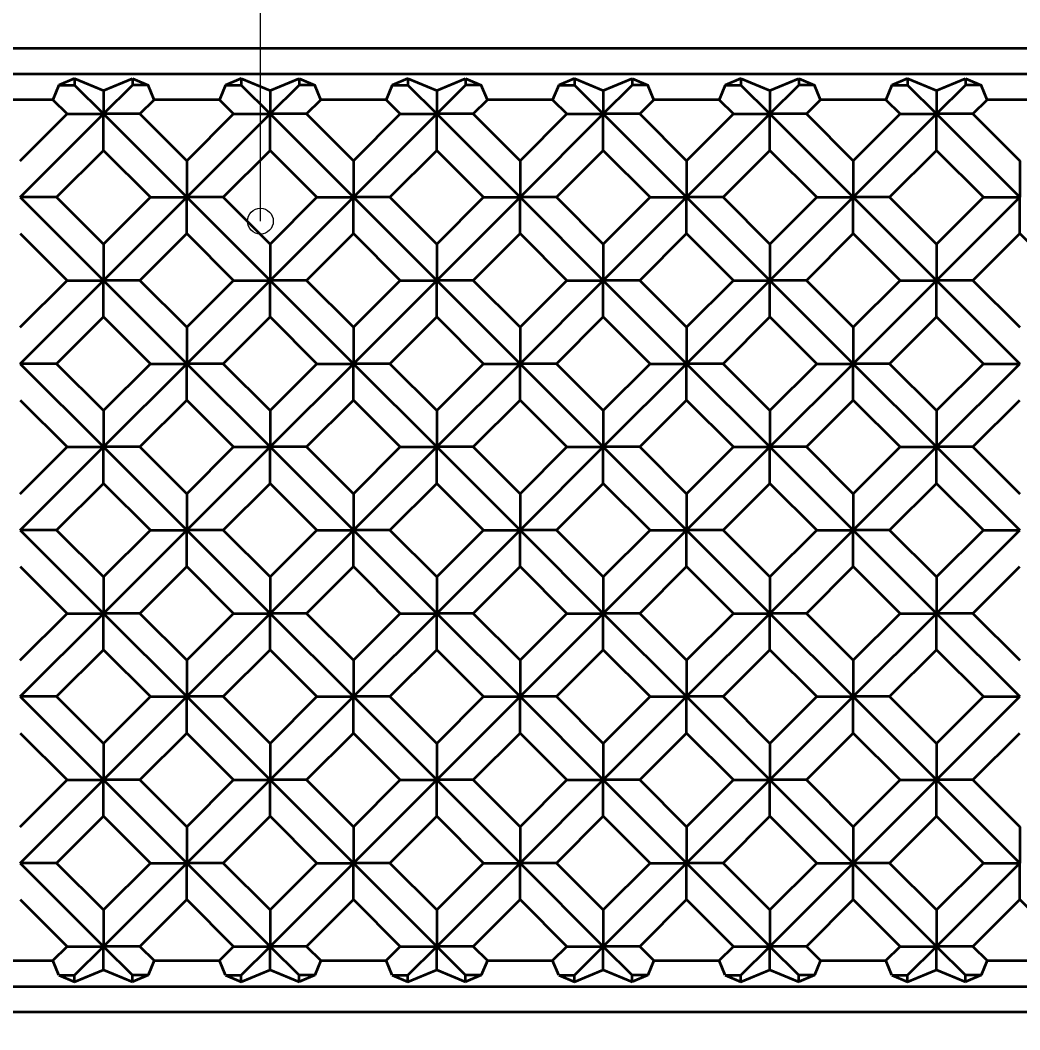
# Model space of a CAD drawing. Header units: millimetres. Extents: x 0 to 420, y 0 to 297.
# Drawn here: x 139.07 to 166.23, y 231.42 to 258.86 of the extents above; entities that cross this region are included whole.
import ezdxf

# ---------------------------------------------------------------- set-up
doc = ezdxf.new("R2010")
doc.units = ezdxf.units.MM
doc.layers.add('DIM', color=5, linetype='Continuous', lineweight=13)
doc.layers.add('VISIBLE', color=7, linetype='Continuous', lineweight=35)
doc.dimstyles.new('AUR', dxfattribs={"dimtxt": 2.5, "dimasz": 2, "dimexe": 1, "dimexo": 0.8, "dimgap": 0.6, "dimtad": 1, "dimdec": 3, "dimlfac": 0.5, "dimdsep": 46, "dimcen": 2.5, "dimclrd": 5, "dimclre": 5, "dimclrt": 7, "dimazin": 3, "dimtfac": 1, "dimtmove": 0, "dimatfit": 3})

msp = doc.modelspace()

# ---------------------------------------------------------------- linework, layer by layer
at = {"layer": 'DIM'}
msp.add_line((145.6, 253.4), (145.6, 264.8), dxfattribs=at)
msp.add_circle((145.6, 253.4), 0.35, dxfattribs=at)
at = {"layer": 'VISIBLE'}
for points in [[(106.6, 258.1), (180.6, 258.1)], [(180.6, 257.4), (106.6, 257.4)], [(140.551, 257.2757), (140.1267, 257.1)], [(140.551, 257.2757), (141.3373, 256.95)], [(140.551, 257.2757), (140.551, 257.1)], [(141.3373, 256.95), (142.1235, 257.2757)], [(142.1235, 257.2757), (142.5478, 257.1)], [(142.1235, 257.2757), (142.1235, 257.1)], [(145.0765, 257.2757), (144.6522, 257.1)], [(145.0765, 257.2757), (145.8627, 256.95)], [(145.0765, 257.2757), (145.0765, 257.1)], [(145.8627, 256.95), (146.649, 257.2757)], [(146.649, 257.2757), (147.0733, 257.1)], [(146.649, 257.2757), (146.649, 257.1)], [(149.6019, 257.2757), (149.1777, 257.1)], [(149.6019, 257.2757), (150.3882, 256.95)], [(149.6019, 257.2757), (149.6019, 257.1)], [(150.3882, 256.95), (151.1745, 257.2757)], [(151.1745, 257.2757), (151.5988, 257.1)], [(151.1745, 257.2757), (151.1745, 257.1)], [(154.1274, 257.2757), (153.7032, 257.1)], [(154.1274, 257.2757), (154.9137, 256.95)], [(154.1274, 257.2757), (154.1274, 257.1)], [(154.9137, 256.95), (155.7, 257.2757)], [(155.7, 257.2757), (156.1243, 257.1)], [(155.7, 257.2757), (155.7, 257.1)], [(158.6529, 257.2757), (158.2286, 257.1)], [(158.6529, 257.2757), (159.4392, 256.95)], [(158.6529, 257.2757), (158.6529, 257.1)], [(159.4392, 256.95), (160.2255, 257.2757)], [(160.2255, 257.2757), (160.6497, 257.1)], [(160.2255, 257.2757), (160.2255, 257.1)], [(163.1784, 257.2757), (162.7541, 257.1)], [(163.1784, 257.2757), (163.9647, 256.95)], [(163.1784, 257.2757), (163.1784, 257.1)], [(163.9647, 256.95), (164.751, 257.2757)], [(164.751, 257.2757), (165.1752, 257.1)], [(164.751, 257.2757), (164.751, 257.1)], [(140.1267, 257.1), (139.961, 256.7)], [(140.1267, 257.1), (140.551, 257.1)], [(140.551, 257.1), (141.3373, 256.3137)], [(141.3373, 256.3137), (142.1235, 257.1)], [(141.3373, 256.95), (141.3373, 256.3137)], [(142.5478, 257.1), (142.1235, 257.1)], [(142.7135, 256.7), (142.5478, 257.1)], [(144.6522, 257.1), (144.4865, 256.7)], [(144.6522, 257.1), (145.0765, 257.1)], [(145.0765, 257.1), (145.8627, 256.3137)], [(145.8627, 256.3137), (146.649, 257.1)], [(145.8627, 256.95), (145.8627, 256.3137)], [(147.0733, 257.1), (146.649, 257.1)], [(147.239, 256.7), (147.0733, 257.1)], [(149.1777, 257.1), (149.012, 256.7)], [(149.1777, 257.1), (149.6019, 257.1)], [(149.6019, 257.1), (150.3882, 256.3137)], [(150.3882, 256.3137), (151.1745, 257.1)], [(150.3882, 256.95), (150.3882, 256.3137)], [(151.5988, 257.1), (151.1745, 257.1)], [(151.7645, 256.7), (151.5988, 257.1)], [(153.7032, 257.1), (153.5375, 256.7)], [(153.7032, 257.1), (154.1274, 257.1)], [(154.1274, 257.1), (154.9137, 256.3137)], [(154.9137, 256.3137), (155.7, 257.1)], [(154.9137, 256.95), (154.9137, 256.3137)], [(156.1243, 257.1), (155.7, 257.1)], [(156.2899, 256.7), (156.1243, 257.1)], [(158.2286, 257.1), (158.063, 256.7)], [(158.2286, 257.1), (158.6529, 257.1)], [(158.6529, 257.1), (159.4392, 256.3137)], [(159.4392, 256.3137), (160.2255, 257.1)], [(159.4392, 256.95), (159.4392, 256.3137)], [(160.6497, 257.1), (160.2255, 257.1)], [(160.8154, 256.7), (160.6497, 257.1)], [(162.7541, 257.1), (162.5884, 256.7)], [(162.7541, 257.1), (163.1784, 257.1)], [(163.1784, 257.1), (163.9647, 256.3137)], [(163.9647, 256.3137), (164.751, 257.1)], [(163.9647, 256.95), (163.9647, 256.3137)], [(165.1752, 257.1), (164.751, 257.1)], [(165.3409, 256.7), (165.1752, 257.1)], [(139.961, 256.7), (138.188, 256.7)], [(139.961, 256.7), (140.3473, 256.3137)], [(142.3272, 256.3137), (142.7135, 256.7)], [(144.4865, 256.7), (142.7135, 256.7)], [(144.4865, 256.7), (144.8728, 256.3137)], [(146.8527, 256.3137), (147.239, 256.7)], [(149.012, 256.7), (147.239, 256.7)], [(149.012, 256.7), (149.3983, 256.3137)], [(151.3782, 256.3137), (151.7645, 256.7)], [(153.5375, 256.7), (151.7645, 256.7)], [(153.5375, 256.7), (153.9238, 256.3137)], [(155.9037, 256.3137), (156.2899, 256.7)], [(158.063, 256.7), (156.2899, 256.7)], [(158.063, 256.7), (158.4492, 256.3137)], [(160.4291, 256.3137), (160.8154, 256.7)], [(162.5884, 256.7), (160.8154, 256.7)], [(162.5884, 256.7), (162.9747, 256.3137)], [(164.9546, 256.3137), (165.3409, 256.7)], [(167.1139, 256.7), (165.3409, 256.7)], [(139.0745, 255.0409), (140.3473, 256.3137)], [(139.0745, 254.051), (141.3373, 256.3137)], [(140.3473, 256.3137), (141.3373, 256.3137)], [(142.3272, 256.3137), (141.3373, 256.3137)], [(141.3373, 256.3137), (143.6, 254.051)], [(141.3373, 255.3238), (141.3373, 256.3137)], [(142.3272, 256.3137), (143.6, 255.0409)], [(143.6, 255.0409), (144.8728, 256.3137)], [(143.6, 254.051), (145.8627, 256.3137)], [(144.8728, 256.3137), (145.8627, 256.3137)], [(146.8527, 256.3137), (145.8627, 256.3137)], [(145.8627, 256.3137), (148.1255, 254.051)], [(145.8627, 255.3238), (145.8627, 256.3137)], [(146.8527, 256.3137), (148.1255, 255.0409)], [(148.1255, 255.0409), (149.3983, 256.3137)], [(148.1255, 254.051), (150.3882, 256.3137)], [(149.3983, 256.3137), (150.3882, 256.3137)], [(151.3782, 256.3137), (150.3882, 256.3137)], [(150.3882, 256.3137), (152.651, 254.051)], [(150.3882, 255.3238), (150.3882, 256.3137)], [(151.3782, 256.3137), (152.651, 255.0409)], [(152.651, 255.0409), (153.9238, 256.3137)], [(152.651, 254.051), (154.9137, 256.3137)], [(153.9238, 256.3137), (154.9137, 256.3137)], [(155.9037, 256.3137), (154.9137, 256.3137)], [(154.9137, 256.3137), (157.1765, 254.051)], [(154.9137, 255.3238), (154.9137, 256.3137)], [(155.9037, 256.3137), (157.1765, 255.0409)], [(157.1765, 255.0409), (158.4492, 256.3137)], [(157.1765, 254.051), (159.4392, 256.3137)], [(158.4492, 256.3137), (159.4392, 256.3137)], [(160.4291, 256.3137), (159.4392, 256.3137)], [(159.4392, 256.3137), (161.7019, 254.051)], [(159.4392, 255.3238), (159.4392, 256.3137)], [(160.4291, 256.3137), (161.7019, 255.0409)], [(161.7019, 255.0409), (162.9747, 256.3137)], [(161.7019, 254.051), (163.9647, 256.3137)], [(162.9747, 256.3137), (163.9647, 256.3137)], [(164.9546, 256.3137), (163.9647, 256.3137)], [(163.9647, 256.3137), (166.2274, 254.051)], [(163.9647, 255.3238), (163.9647, 256.3137)], [(164.9546, 256.3137), (166.2274, 255.0409)], [(140.0645, 254.051), (141.3373, 255.3238)], [(141.3373, 255.3238), (142.6101, 254.051)], [(144.5899, 254.051), (145.8627, 255.3238)], [(145.8627, 255.3238), (147.1355, 254.051)], [(149.1154, 254.051), (150.3882, 255.3238)], [(150.3882, 255.3238), (151.661, 254.051)], [(153.6409, 254.051), (154.9137, 255.3238)], [(154.9137, 255.3238), (156.1865, 254.051)], [(158.1664, 254.051), (159.4392, 255.3238)], [(159.4392, 255.3238), (160.712, 254.051)], [(162.6919, 254.051), (163.9647, 255.3238)], [(163.9647, 255.3238), (165.2375, 254.051)], [(143.6, 255.0409), (143.6, 254.051)], [(148.1255, 255.0409), (148.1255, 254.051)], [(152.651, 255.0409), (152.651, 254.051)], [(157.1765, 255.0409), (157.1765, 254.051)], [(161.7019, 255.0409), (161.7019, 254.051)], [(166.2274, 255.0409), (166.2274, 254.051)], [(140.0645, 254.051), (139.0745, 254.051)], [(139.0745, 254.051), (141.3373, 251.7882)], [(140.0645, 254.051), (141.3373, 252.7782)], [(141.3373, 252.7782), (142.6101, 254.051)], [(141.3373, 251.7882), (143.6, 254.051)], [(142.6101, 254.051), (143.6, 254.051)], [(144.5899, 254.051), (143.6, 254.051)], [(143.6, 254.051), (145.8627, 251.7882)], [(143.6, 253.061), (143.6, 254.051)], [(144.5899, 254.051), (145.8627, 252.7782)], [(145.8627, 252.7782), (147.1355, 254.051)], [(145.8627, 251.7882), (148.1255, 254.051)], [(147.1355, 254.051), (148.1255, 254.051)], [(149.1154, 254.051), (148.1255, 254.051)], [(148.1255, 254.051), (150.3882, 251.7882)], [(148.1255, 253.061), (148.1255, 254.051)], [(149.1154, 254.051), (150.3882, 252.7782)], [(150.3882, 252.7782), (151.661, 254.051)], [(150.3882, 251.7882), (152.651, 254.051)], [(151.661, 254.051), (152.651, 254.051)], [(153.6409, 254.051), (152.651, 254.051)], [(152.651, 254.051), (154.9137, 251.7882)], [(152.651, 253.061), (152.651, 254.051)], [(153.6409, 254.051), (154.9137, 252.7782)], [(154.9137, 252.7782), (156.1865, 254.051)], [(154.9137, 251.7882), (157.1765, 254.051)], [(156.1865, 254.051), (157.1765, 254.051)], [(158.1664, 254.051), (157.1765, 254.051)], [(157.1765, 254.051), (159.4392, 251.7882)], [(157.1765, 253.061), (157.1765, 254.051)], [(158.1664, 254.051), (159.4392, 252.7782)], [(159.4392, 252.7782), (160.712, 254.051)], [(159.4392, 251.7882), (161.7019, 254.051)], [(160.712, 254.051), (161.7019, 254.051)], [(162.6919, 254.051), (161.7019, 254.051)], [(161.7019, 254.051), (163.9647, 251.7882)], [(161.7019, 253.061), (161.7019, 254.051)], [(162.6919, 254.051), (163.9647, 252.7782)], [(163.9647, 252.7782), (165.2375, 254.051)], [(163.9647, 251.7882), (166.2274, 254.051)], [(165.2375, 254.051), (166.2274, 254.051)], [(166.2274, 253.061), (166.2274, 254.051)], [(139.0745, 253.061), (140.3473, 251.7882)], [(142.3272, 251.7882), (143.6, 253.061)], [(143.6, 253.061), (144.8728, 251.7882)], [(146.8527, 251.7882), (148.1255, 253.061)], [(148.1255, 253.061), (149.3983, 251.7882)], [(151.3782, 251.7882), (152.651, 253.061)], [(152.651, 253.061), (153.9238, 251.7882)], [(155.9037, 251.7882), (157.1765, 253.061)], [(157.1765, 253.061), (158.4492, 251.7882)], [(160.4291, 251.7882), (161.7019, 253.061)], [(161.7019, 253.061), (162.9747, 251.7882)], [(164.9546, 251.7882), (166.2274, 253.061)], [(166.2274, 253.061), (167.5002, 251.7882)], [(141.3373, 252.7782), (141.3373, 251.7882)], [(145.8627, 252.7782), (145.8627, 251.7882)], [(150.3882, 252.7782), (150.3882, 251.7882)], [(154.9137, 252.7782), (154.9137, 251.7882)], [(159.4392, 252.7782), (159.4392, 251.7882)], [(163.9647, 252.7782), (163.9647, 251.7882)], [(139.0745, 250.5154), (140.3473, 251.7882)], [(139.0745, 249.5255), (141.3373, 251.7882)], [(140.3473, 251.7882), (141.3373, 251.7882)], [(142.3272, 251.7882), (141.3373, 251.7882)], [(141.3373, 251.7882), (143.6, 249.5255)], [(141.3373, 250.7983), (141.3373, 251.7882)], [(142.3272, 251.7882), (143.6, 250.5154)], [(143.6, 250.5154), (144.8728, 251.7882)], [(143.6, 249.5255), (145.8627, 251.7882)], [(144.8728, 251.7882), (145.8627, 251.7882)], [(146.8527, 251.7882), (145.8627, 251.7882)], [(145.8627, 251.7882), (148.1255, 249.5255)], [(145.8627, 250.7983), (145.8627, 251.7882)], [(146.8527, 251.7882), (148.1255, 250.5154)], [(148.1255, 250.5154), (149.3983, 251.7882)], [(148.1255, 249.5255), (150.3882, 251.7882)], [(149.3983, 251.7882), (150.3882, 251.7882)], [(151.3782, 251.7882), (150.3882, 251.7882)], [(150.3882, 251.7882), (152.651, 249.5255)], [(150.3882, 250.7983), (150.3882, 251.7882)], [(151.3782, 251.7882), (152.651, 250.5154)], [(152.651, 250.5154), (153.9238, 251.7882)], [(152.651, 249.5255), (154.9137, 251.7882)], [(153.9238, 251.7882), (154.9137, 251.7882)], [(155.9037, 251.7882), (154.9137, 251.7882)], [(154.9137, 251.7882), (157.1765, 249.5255)], [(154.9137, 250.7983), (154.9137, 251.7882)], [(155.9037, 251.7882), (157.1765, 250.5154)], [(157.1765, 250.5154), (158.4492, 251.7882)], [(157.1765, 249.5255), (159.4392, 251.7882)], [(158.4492, 251.7882), (159.4392, 251.7882)], [(160.4291, 251.7882), (159.4392, 251.7882)], [(159.4392, 251.7882), (161.7019, 249.5255)], [(159.4392, 250.7983), (159.4392, 251.7882)], [(160.4291, 251.7882), (161.7019, 250.5154)], [(161.7019, 250.5154), (162.9747, 251.7882)], [(161.7019, 249.5255), (163.9647, 251.7882)], [(162.9747, 251.7882), (163.9647, 251.7882)], [(164.9546, 251.7882), (163.9647, 251.7882)], [(163.9647, 251.7882), (166.2274, 249.5255)], [(163.9647, 250.7983), (163.9647, 251.7882)], [(164.9546, 251.7882), (166.2274, 250.5154)], [(140.0645, 249.5255), (141.3373, 250.7983)], [(141.3373, 250.7983), (142.6101, 249.5255)], [(144.5899, 249.5255), (145.8627, 250.7983)], [(145.8627, 250.7983), (147.1355, 249.5255)], [(149.1154, 249.5255), (150.3882, 250.7983)], [(150.3882, 250.7983), (151.661, 249.5255)], [(153.6409, 249.5255), (154.9137, 250.7983)], [(154.9137, 250.7983), (156.1865, 249.5255)], [(158.1664, 249.5255), (159.4392, 250.7983)], [(159.4392, 250.7983), (160.712, 249.5255)], [(162.6919, 249.5255), (163.9647, 250.7983)], [(163.9647, 250.7983), (165.2375, 249.5255)], [(143.6, 250.5154), (143.6, 249.5255)], [(148.1255, 250.5154), (148.1255, 249.5255)], [(152.651, 250.5154), (152.651, 249.5255)], [(157.1765, 250.5154), (157.1765, 249.5255)], [(161.7019, 250.5154), (161.7019, 249.5255)], [(140.0645, 249.5255), (139.0745, 249.5255)], [(139.0745, 249.5255), (141.3373, 247.2627)], [(140.0645, 249.5255), (141.3373, 248.2527)], [(141.3373, 248.2527), (142.6101, 249.5255)], [(141.3373, 247.2627), (143.6, 249.5255)], [(142.6101, 249.5255), (143.6, 249.5255)], [(144.5899, 249.5255), (143.6, 249.5255)], [(143.6, 249.5255), (145.8627, 247.2627)], [(143.6, 248.5355), (143.6, 249.5255)], [(144.5899, 249.5255), (145.8627, 248.2527)], [(145.8627, 248.2527), (147.1355, 249.5255)], [(145.8627, 247.2627), (148.1255, 249.5255)], [(147.1355, 249.5255), (148.1255, 249.5255)], [(149.1154, 249.5255), (148.1255, 249.5255)], [(148.1255, 249.5255), (150.3882, 247.2627)], [(148.1255, 248.5355), (148.1255, 249.5255)], [(149.1154, 249.5255), (150.3882, 248.2527)], [(150.3882, 248.2527), (151.661, 249.5255)], [(150.3882, 247.2627), (152.651, 249.5255)], [(151.661, 249.5255), (152.651, 249.5255)], [(153.6409, 249.5255), (152.651, 249.5255)], [(152.651, 249.5255), (154.9137, 247.2627)], [(152.651, 248.5355), (152.651, 249.5255)], [(153.6409, 249.5255), (154.9137, 248.2527)], [(154.9137, 248.2527), (156.1865, 249.5255)], [(154.9137, 247.2627), (157.1765, 249.5255)], [(156.1865, 249.5255), (157.1765, 249.5255)], [(158.1664, 249.5255), (157.1765, 249.5255)], [(157.1765, 249.5255), (159.4392, 247.2627)], [(157.1765, 248.5355), (157.1765, 249.5255)], [(158.1664, 249.5255), (159.4392, 248.2527)], [(159.4392, 248.2527), (160.712, 249.5255)], [(159.4392, 247.2627), (161.7019, 249.5255)], [(160.712, 249.5255), (161.7019, 249.5255)], [(162.6919, 249.5255), (161.7019, 249.5255)], [(161.7019, 249.5255), (163.9647, 247.2627)], [(161.7019, 248.5355), (161.7019, 249.5255)], [(162.6919, 249.5255), (163.9647, 248.2527)], [(163.9647, 248.2527), (165.2375, 249.5255)], [(163.9647, 247.2627), (166.2274, 249.5255)], [(165.2375, 249.5255), (166.2274, 249.5255)], [(139.0745, 248.5355), (140.3473, 247.2627)], [(142.3272, 247.2627), (143.6, 248.5355)], [(143.6, 248.5355), (144.8728, 247.2627)], [(146.8527, 247.2627), (148.1255, 248.5355)], [(148.1255, 248.5355), (149.3983, 247.2627)], [(151.3782, 247.2627), (152.651, 248.5355)], [(152.651, 248.5355), (153.9238, 247.2627)], [(155.9037, 247.2627), (157.1765, 248.5355)], [(157.1765, 248.5355), (158.4492, 247.2627)], [(160.4291, 247.2627), (161.7019, 248.5355)], [(161.7019, 248.5355), (162.9747, 247.2627)], [(164.9546, 247.2627), (166.2274, 248.5355)], [(141.3373, 248.2527), (141.3373, 247.2627)], [(145.8627, 248.2527), (145.8627, 247.2627)], [(150.3882, 248.2527), (150.3882, 247.2627)], [(154.9137, 248.2527), (154.9137, 247.2627)], [(159.4392, 248.2527), (159.4392, 247.2627)], [(163.9647, 248.2527), (163.9647, 247.2627)], [(139.0745, 245.9899), (140.3473, 247.2627)], [(139.0745, 245), (141.3373, 247.2627)], [(140.3473, 247.2627), (141.3373, 247.2627)], [(142.3272, 247.2627), (141.3373, 247.2627)], [(141.3373, 247.2627), (143.6, 245)], [(141.3373, 246.2728), (141.3373, 247.2627)], [(142.3272, 247.2627), (143.6, 245.9899)], [(143.6, 245.9899), (144.8728, 247.2627)], [(143.6, 245), (145.8627, 247.2627)], [(144.8728, 247.2627), (145.8627, 247.2627)], [(146.8527, 247.2627), (145.8627, 247.2627)], [(145.8627, 247.2627), (148.1255, 245)], [(145.8627, 246.2728), (145.8627, 247.2627)], [(146.8527, 247.2627), (148.1255, 245.9899)], [(148.1255, 245.9899), (149.3983, 247.2627)], [(148.1255, 245), (150.3882, 247.2627)], [(149.3983, 247.2627), (150.3882, 247.2627)], [(151.3782, 247.2627), (150.3882, 247.2627)], [(150.3882, 247.2627), (152.651, 245)], [(150.3882, 246.2728), (150.3882, 247.2627)], [(151.3782, 247.2627), (152.651, 245.9899)], [(152.651, 245.9899), (153.9238, 247.2627)], [(152.651, 245), (154.9137, 247.2627)], [(153.9238, 247.2627), (154.9137, 247.2627)], [(155.9037, 247.2627), (154.9137, 247.2627)], [(154.9137, 247.2627), (157.1765, 245)], [(154.9137, 246.2728), (154.9137, 247.2627)], [(155.9037, 247.2627), (157.1765, 245.9899)], [(157.1765, 245.9899), (158.4492, 247.2627)], [(157.1765, 245), (159.4392, 247.2627)], [(158.4492, 247.2627), (159.4392, 247.2627)], [(160.4291, 247.2627), (159.4392, 247.2627)], [(159.4392, 247.2627), (161.7019, 245)], [(159.4392, 246.2728), (159.4392, 247.2627)], [(160.4291, 247.2627), (161.7019, 245.9899)], [(161.7019, 245.9899), (162.9747, 247.2627)], [(161.7019, 245), (163.9647, 247.2627)], [(162.9747, 247.2627), (163.9647, 247.2627)], [(164.9546, 247.2627), (163.9647, 247.2627)], [(163.9647, 247.2627), (166.2274, 245)], [(163.9647, 246.2728), (163.9647, 247.2627)], [(164.9546, 247.2627), (166.2274, 245.9899)], [(140.0645, 245), (141.3373, 246.2728)], [(141.3373, 246.2728), (142.6101, 245)], [(144.5899, 245), (145.8627, 246.2728)], [(145.8627, 246.2728), (147.1355, 245)], [(149.1154, 245), (150.3882, 246.2728)], [(150.3882, 246.2728), (151.661, 245)], [(153.6409, 245), (154.9137, 246.2728)], [(154.9137, 246.2728), (156.1865, 245)], [(158.1664, 245), (159.4392, 246.2728)], [(159.4392, 246.2728), (160.712, 245)], [(162.6919, 245), (163.9647, 246.2728)], [(163.9647, 246.2728), (165.2375, 245)], [(143.6, 245.9899), (143.6, 245)], [(148.1255, 245.9899), (148.1255, 245)], [(152.651, 245.9899), (152.651, 245)], [(157.1765, 245.9899), (157.1765, 245)], [(161.7019, 245.9899), (161.7019, 245)], [(139.0745, 245), (141.3373, 242.7373)], [(140.0645, 245), (139.0745, 245)], [(140.0645, 245), (141.3373, 243.7272)], [(141.3373, 242.7373), (143.6, 245)], [(141.3373, 243.7272), (142.6101, 245)], [(142.6101, 245), (143.6, 245)], [(143.6, 245), (145.8627, 242.7373)], [(143.6, 244.0101), (143.6, 245)], [(144.5899, 245), (143.6, 245)], [(144.5899, 245), (145.8627, 243.7272)], [(145.8627, 242.7373), (148.1255, 245)], [(145.8627, 243.7272), (147.1355, 245)], [(147.1355, 245), (148.1255, 245)], [(148.1255, 245), (150.3882, 242.7373)], [(148.1255, 244.0101), (148.1255, 245)], [(149.1154, 245), (148.1255, 245)], [(149.1154, 245), (150.3882, 243.7272)], [(150.3882, 242.7373), (152.651, 245)], [(150.3882, 243.7272), (151.661, 245)], [(151.661, 245), (152.651, 245)], [(152.651, 245), (154.9137, 242.7373)], [(152.651, 244.0101), (152.651, 245)], [(153.6409, 245), (152.651, 245)], [(153.6409, 245), (154.9137, 243.7272)], [(154.9137, 242.7373), (157.1765, 245)], [(154.9137, 243.7272), (156.1865, 245)], [(156.1865, 245), (157.1765, 245)], [(157.1765, 245), (159.4392, 242.7373)], [(157.1765, 244.0101), (157.1765, 245)], [(158.1664, 245), (157.1765, 245)], [(158.1664, 245), (159.4392, 243.7272)], [(159.4392, 242.7373), (161.7019, 245)], [(159.4392, 243.7272), (160.712, 245)], [(160.712, 245), (161.7019, 245)], [(161.7019, 245), (163.9647, 242.7373)], [(161.7019, 244.0101), (161.7019, 245)], [(162.6919, 245), (161.7019, 245)], [(162.6919, 245), (163.9647, 243.7272)], [(163.9647, 242.7373), (166.2274, 245)], [(163.9647, 243.7272), (165.2375, 245)], [(165.2375, 245), (166.2274, 245)], [(139.0745, 244.0101), (140.3473, 242.7373)], [(142.3272, 242.7373), (143.6, 244.0101)], [(143.6, 244.0101), (144.8728, 242.7373)], [(146.8527, 242.7373), (148.1255, 244.0101)], [(148.1255, 244.0101), (149.3983, 242.7373)], [(151.3782, 242.7373), (152.651, 244.0101)], [(152.651, 244.0101), (153.9238, 242.7373)], [(155.9037, 242.7373), (157.1765, 244.0101)], [(157.1765, 244.0101), (158.4492, 242.7373)], [(160.4291, 242.7373), (161.7019, 244.0101)], [(161.7019, 244.0101), (162.9747, 242.7373)], [(164.9546, 242.7373), (166.2274, 244.0101)], [(141.3373, 243.7272), (141.3373, 242.7373)], [(145.8627, 243.7272), (145.8627, 242.7373)], [(150.3882, 243.7272), (150.3882, 242.7373)], [(154.9137, 243.7272), (154.9137, 242.7373)], [(159.4392, 243.7272), (159.4392, 242.7373)], [(163.9647, 243.7272), (163.9647, 242.7373)], [(139.0745, 240.4745), (141.3373, 242.7373)], [(139.0745, 241.4645), (140.3473, 242.7373)], [(140.3473, 242.7373), (141.3373, 242.7373)], [(141.3373, 242.7373), (143.6, 240.4745)], [(141.3373, 241.7473), (141.3373, 242.7373)], [(142.3272, 242.7373), (141.3373, 242.7373)], [(142.3272, 242.7373), (143.6, 241.4645)], [(143.6, 240.4745), (145.8627, 242.7373)], [(143.6, 241.4645), (144.8728, 242.7373)], [(144.8728, 242.7373), (145.8627, 242.7373)], [(145.8627, 242.7373), (148.1255, 240.4745)], [(145.8627, 241.7473), (145.8627, 242.7373)], [(146.8527, 242.7373), (145.8627, 242.7373)], [(146.8527, 242.7373), (148.1255, 241.4645)], [(148.1255, 240.4745), (150.3882, 242.7373)], [(148.1255, 241.4645), (149.3983, 242.7373)], [(149.3983, 242.7373), (150.3882, 242.7373)], [(150.3882, 242.7373), (152.651, 240.4745)], [(150.3882, 241.7473), (150.3882, 242.7373)], [(151.3782, 242.7373), (150.3882, 242.7373)], [(151.3782, 242.7373), (152.651, 241.4645)], [(152.651, 240.4745), (154.9137, 242.7373)], [(152.651, 241.4645), (153.9238, 242.7373)], [(153.9238, 242.7373), (154.9137, 242.7373)], [(154.9137, 242.7373), (157.1765, 240.4745)], [(154.9137, 241.7473), (154.9137, 242.7373)], [(155.9037, 242.7373), (154.9137, 242.7373)], [(155.9037, 242.7373), (157.1765, 241.4645)], [(157.1765, 240.4745), (159.4392, 242.7373)], [(157.1765, 241.4645), (158.4492, 242.7373)], [(158.4492, 242.7373), (159.4392, 242.7373)], [(159.4392, 242.7373), (161.7019, 240.4745)], [(159.4392, 241.7473), (159.4392, 242.7373)], [(160.4291, 242.7373), (159.4392, 242.7373)], [(160.4291, 242.7373), (161.7019, 241.4645)], [(161.7019, 240.4745), (163.9647, 242.7373)], [(161.7019, 241.4645), (162.9747, 242.7373)], [(162.9747, 242.7373), (163.9647, 242.7373)], [(163.9647, 242.7373), (166.2274, 240.4745)], [(163.9647, 241.7473), (163.9647, 242.7373)], [(164.9546, 242.7373), (163.9647, 242.7373)], [(164.9546, 242.7373), (166.2274, 241.4645)], [(140.0645, 240.4745), (141.3373, 241.7473)], [(141.3373, 241.7473), (142.6101, 240.4745)], [(144.5899, 240.4745), (145.8627, 241.7473)], [(145.8627, 241.7473), (147.1355, 240.4745)], [(149.1154, 240.4745), (150.3882, 241.7473)], [(150.3882, 241.7473), (151.661, 240.4745)], [(153.6409, 240.4745), (154.9137, 241.7473)], [(154.9137, 241.7473), (156.1865, 240.4745)], [(158.1664, 240.4745), (159.4392, 241.7473)], [(159.4392, 241.7473), (160.712, 240.4745)], [(162.6919, 240.4745), (163.9647, 241.7473)], [(163.9647, 241.7473), (165.2375, 240.4745)], [(143.6, 241.4645), (143.6, 240.4745)], [(148.1255, 241.4645), (148.1255, 240.4745)], [(152.651, 241.4645), (152.651, 240.4745)], [(157.1765, 241.4645), (157.1765, 240.4745)], [(161.7019, 241.4645), (161.7019, 240.4745)], [(139.0745, 240.4745), (141.3373, 238.2118)], [(140.0645, 240.4745), (139.0745, 240.4745)], [(140.0645, 240.4745), (141.3373, 239.2017)], [(141.3373, 238.2118), (143.6, 240.4745)], [(141.3373, 239.2017), (142.6101, 240.4745)], [(142.6101, 240.4745), (143.6, 240.4745)], [(143.6, 240.4745), (145.8627, 238.2118)], [(143.6, 239.4846), (143.6, 240.4745)], [(144.5899, 240.4745), (143.6, 240.4745)], [(144.5899, 240.4745), (145.8627, 239.2017)], [(145.8627, 238.2118), (148.1255, 240.4745)], [(145.8627, 239.2017), (147.1355, 240.4745)], [(147.1355, 240.4745), (148.1255, 240.4745)], [(148.1255, 240.4745), (150.3882, 238.2118)], [(148.1255, 239.4846), (148.1255, 240.4745)], [(149.1154, 240.4745), (148.1255, 240.4745)], [(149.1154, 240.4745), (150.3882, 239.2017)], [(150.3882, 238.2118), (152.651, 240.4745)], [(150.3882, 239.2017), (151.661, 240.4745)], [(151.661, 240.4745), (152.651, 240.4745)], [(152.651, 240.4745), (154.9137, 238.2118)], [(152.651, 239.4846), (152.651, 240.4745)], [(153.6409, 240.4745), (152.651, 240.4745)], [(153.6409, 240.4745), (154.9137, 239.2017)], [(154.9137, 238.2118), (157.1765, 240.4745)], [(154.9137, 239.2017), (156.1865, 240.4745)], [(156.1865, 240.4745), (157.1765, 240.4745)], [(157.1765, 240.4745), (159.4392, 238.2118)], [(157.1765, 239.4846), (157.1765, 240.4745)], [(158.1664, 240.4745), (157.1765, 240.4745)], [(158.1664, 240.4745), (159.4392, 239.2017)], [(159.4392, 238.2118), (161.7019, 240.4745)], [(159.4392, 239.2017), (160.712, 240.4745)], [(160.712, 240.4745), (161.7019, 240.4745)], [(161.7019, 240.4745), (163.9647, 238.2118)], [(161.7019, 239.4846), (161.7019, 240.4745)], [(162.6919, 240.4745), (161.7019, 240.4745)], [(162.6919, 240.4745), (163.9647, 239.2017)], [(163.9647, 238.2118), (166.2274, 240.4745)], [(163.9647, 239.2017), (165.2375, 240.4745)], [(165.2375, 240.4745), (166.2274, 240.4745)], [(139.0745, 239.4846), (140.3473, 238.2118)], [(142.3272, 238.2118), (143.6, 239.4846)], [(143.6, 239.4846), (144.8728, 238.2118)], [(146.8527, 238.2118), (148.1255, 239.4846)], [(148.1255, 239.4846), (149.3983, 238.2118)], [(151.3782, 238.2118), (152.651, 239.4846)], [(152.651, 239.4846), (153.9238, 238.2118)], [(155.9037, 238.2118), (157.1765, 239.4846)], [(157.1765, 239.4846), (158.4492, 238.2118)], [(160.4291, 238.2118), (161.7019, 239.4846)], [(161.7019, 239.4846), (162.9747, 238.2118)], [(164.9546, 238.2118), (166.2274, 239.4846)], [(141.3373, 239.2017), (141.3373, 238.2118)], [(145.8627, 239.2017), (145.8627, 238.2118)], [(150.3882, 239.2017), (150.3882, 238.2118)], [(154.9137, 239.2017), (154.9137, 238.2118)], [(159.4392, 239.2017), (159.4392, 238.2118)], [(163.9647, 239.2017), (163.9647, 238.2118)], [(139.0745, 235.949), (141.3373, 238.2118)], [(139.0745, 236.939), (140.3473, 238.2118)], [(140.3473, 238.2118), (141.3373, 238.2118)], [(141.3373, 238.2118), (143.6, 235.949)], [(141.3373, 237.2218), (141.3373, 238.2118)], [(142.3272, 238.2118), (141.3373, 238.2118)], [(142.3272, 238.2118), (143.6, 236.939)], [(143.6, 235.949), (145.8627, 238.2118)], [(143.6, 236.939), (144.8728, 238.2118)], [(144.8728, 238.2118), (145.8627, 238.2118)], [(145.8627, 238.2118), (148.1255, 235.949)], [(145.8627, 237.2218), (145.8627, 238.2118)], [(146.8527, 238.2118), (145.8627, 238.2118)], [(146.8527, 238.2118), (148.1255, 236.939)], [(148.1255, 235.949), (150.3882, 238.2118)], [(148.1255, 236.939), (149.3983, 238.2118)], [(149.3983, 238.2118), (150.3882, 238.2118)], [(150.3882, 238.2118), (152.651, 235.949)], [(150.3882, 237.2218), (150.3882, 238.2118)], [(151.3782, 238.2118), (150.3882, 238.2118)], [(151.3782, 238.2118), (152.651, 236.939)], [(152.651, 235.949), (154.9137, 238.2118)], [(152.651, 236.939), (153.9238, 238.2118)], [(153.9238, 238.2118), (154.9137, 238.2118)], [(154.9137, 238.2118), (157.1765, 235.949)], [(154.9137, 237.2218), (154.9137, 238.2118)], [(155.9037, 238.2118), (154.9137, 238.2118)], [(155.9037, 238.2118), (157.1765, 236.939)], [(157.1765, 235.949), (159.4392, 238.2118)], [(157.1765, 236.939), (158.4492, 238.2118)], [(158.4492, 238.2118), (159.4392, 238.2118)], [(159.4392, 238.2118), (161.7019, 235.949)], [(159.4392, 237.2218), (159.4392, 238.2118)], [(160.4291, 238.2118), (159.4392, 238.2118)], [(160.4291, 238.2118), (161.7019, 236.939)], [(161.7019, 235.949), (163.9647, 238.2118)], [(161.7019, 236.939), (162.9747, 238.2118)], [(162.9747, 238.2118), (163.9647, 238.2118)], [(163.9647, 238.2118), (166.2274, 235.949)], [(163.9647, 237.2218), (163.9647, 238.2118)], [(164.9546, 238.2118), (163.9647, 238.2118)], [(164.9546, 238.2118), (166.2274, 236.939)], [(140.0645, 235.949), (141.3373, 237.2218)], [(141.3373, 237.2218), (142.6101, 235.949)], [(144.5899, 235.949), (145.8627, 237.2218)], [(145.8627, 237.2218), (147.1355, 235.949)], [(149.1154, 235.949), (150.3882, 237.2218)], [(150.3882, 237.2218), (151.661, 235.949)], [(153.6409, 235.949), (154.9137, 237.2218)], [(154.9137, 237.2218), (156.1865, 235.949)], [(158.1664, 235.949), (159.4392, 237.2218)], [(159.4392, 237.2218), (160.712, 235.949)], [(162.6919, 235.949), (163.9647, 237.2218)], [(163.9647, 237.2218), (165.2375, 235.949)], [(143.6, 236.939), (143.6, 235.949)], [(148.1255, 236.939), (148.1255, 235.949)], [(152.651, 236.939), (152.651, 235.949)], [(157.1765, 236.939), (157.1765, 235.949)], [(161.7019, 236.939), (161.7019, 235.949)], [(166.2274, 236.939), (166.2274, 235.949)], [(139.0745, 235.949), (141.3373, 233.6863)], [(140.0645, 235.949), (139.0745, 235.949)], [(140.0645, 235.949), (141.3373, 234.6762)], [(141.3373, 233.6863), (143.6, 235.949)], [(141.3373, 234.6762), (142.6101, 235.949)], [(142.6101, 235.949), (143.6, 235.949)], [(143.6, 235.949), (145.8627, 233.6863)], [(143.6, 234.9591), (143.6, 235.949)], [(144.5899, 235.949), (143.6, 235.949)], [(144.5899, 235.949), (145.8627, 234.6762)], [(145.8627, 233.6863), (148.1255, 235.949)], [(145.8627, 234.6762), (147.1355, 235.949)], [(147.1355, 235.949), (148.1255, 235.949)], [(148.1255, 235.949), (150.3882, 233.6863)], [(148.1255, 234.9591), (148.1255, 235.949)], [(149.1154, 235.949), (148.1255, 235.949)], [(149.1154, 235.949), (150.3882, 234.6762)], [(150.3882, 233.6863), (152.651, 235.949)], [(150.3882, 234.6762), (151.661, 235.949)], [(151.661, 235.949), (152.651, 235.949)], [(152.651, 235.949), (154.9137, 233.6863)], [(152.651, 234.9591), (152.651, 235.949)], [(153.6409, 235.949), (152.651, 235.949)], [(153.6409, 235.949), (154.9137, 234.6762)], [(154.9137, 233.6863), (157.1765, 235.949)], [(154.9137, 234.6762), (156.1865, 235.949)], [(156.1865, 235.949), (157.1765, 235.949)], [(157.1765, 235.949), (159.4392, 233.6863)], [(157.1765, 234.9591), (157.1765, 235.949)], [(158.1664, 235.949), (157.1765, 235.949)], [(158.1664, 235.949), (159.4392, 234.6762)], [(159.4392, 233.6863), (161.7019, 235.949)], [(159.4392, 234.6762), (160.712, 235.949)], [(160.712, 235.949), (161.7019, 235.949)], [(161.7019, 235.949), (163.9647, 233.6863)], [(161.7019, 234.9591), (161.7019, 235.949)], [(162.6919, 235.949), (161.7019, 235.949)], [(162.6919, 235.949), (163.9647, 234.6762)], [(163.9647, 233.6863), (166.2274, 235.949)], [(163.9647, 234.6762), (165.2375, 235.949)], [(165.2375, 235.949), (166.2274, 235.949)], [(166.2274, 234.9591), (166.2274, 235.949)], [(139.0745, 234.9591), (140.3473, 233.6863)], [(142.3272, 233.6863), (143.6, 234.9591)], [(143.6, 234.9591), (144.8728, 233.6863)], [(146.8527, 233.6863), (148.1255, 234.9591)], [(148.1255, 234.9591), (149.3983, 233.6863)], [(151.3782, 233.6863), (152.651, 234.9591)], [(152.651, 234.9591), (153.9238, 233.6863)], [(155.9037, 233.6863), (157.1765, 234.9591)], [(157.1765, 234.9591), (158.4492, 233.6863)], [(160.4291, 233.6863), (161.7019, 234.9591)], [(161.7019, 234.9591), (162.9747, 233.6863)], [(164.9546, 233.6863), (166.2274, 234.9591)], [(166.2274, 234.9591), (167.5002, 233.6863)], [(141.3373, 234.6762), (141.3373, 233.6863)], [(145.8627, 234.6762), (145.8627, 233.6863)], [(150.3882, 234.6762), (150.3882, 233.6863)], [(154.9137, 234.6762), (154.9137, 233.6863)], [(159.4392, 234.6762), (159.4392, 233.6863)], [(163.9647, 234.6762), (163.9647, 233.6863)], [(139.961, 233.3), (140.3473, 233.6863)], [(140.3473, 233.6863), (141.3373, 233.6863)], [(140.551, 232.9), (141.3373, 233.6863)], [(141.3373, 233.6863), (142.1235, 232.9)], [(142.3272, 233.6863), (141.3373, 233.6863)], [(141.3373, 233.05), (141.3373, 233.6863)], [(142.3272, 233.6863), (142.7135, 233.3)], [(144.4865, 233.3), (144.8728, 233.6863)], [(144.8728, 233.6863), (145.8627, 233.6863)], [(145.0765, 232.9), (145.8627, 233.6863)], [(145.8627, 233.6863), (146.649, 232.9)], [(146.8527, 233.6863), (145.8627, 233.6863)], [(145.8627, 233.05), (145.8627, 233.6863)], [(146.8527, 233.6863), (147.239, 233.3)], [(149.012, 233.3), (149.3983, 233.6863)], [(149.3983, 233.6863), (150.3882, 233.6863)], [(149.6019, 232.9), (150.3882, 233.6863)], [(150.3882, 233.6863), (151.1745, 232.9)], [(151.3782, 233.6863), (150.3882, 233.6863)], [(150.3882, 233.05), (150.3882, 233.6863)], [(151.3782, 233.6863), (151.7645, 233.3)], [(153.5375, 233.3), (153.9238, 233.6863)], [(153.9238, 233.6863), (154.9137, 233.6863)], [(154.1274, 232.9), (154.9137, 233.6863)], [(154.9137, 233.6863), (155.7, 232.9)], [(155.9037, 233.6863), (154.9137, 233.6863)], [(154.9137, 233.05), (154.9137, 233.6863)], [(155.9037, 233.6863), (156.2899, 233.3)], [(158.063, 233.3), (158.4492, 233.6863)], [(158.4492, 233.6863), (159.4392, 233.6863)], [(158.6529, 232.9), (159.4392, 233.6863)], [(159.4392, 233.6863), (160.2255, 232.9)], [(160.4291, 233.6863), (159.4392, 233.6863)], [(159.4392, 233.05), (159.4392, 233.6863)], [(160.4291, 233.6863), (160.8154, 233.3)], [(162.5884, 233.3), (162.9747, 233.6863)], [(162.9747, 233.6863), (163.9647, 233.6863)], [(163.1784, 232.9), (163.9647, 233.6863)], [(163.9647, 233.6863), (164.751, 232.9)], [(164.9546, 233.6863), (163.9647, 233.6863)], [(163.9647, 233.05), (163.9647, 233.6863)], [(164.9546, 233.6863), (165.3409, 233.3)], [(138.188, 233.3), (139.961, 233.3)], [(140.1267, 232.9), (139.961, 233.3)], [(142.7135, 233.3), (142.5478, 232.9)], [(142.7135, 233.3), (144.4865, 233.3)], [(144.6522, 232.9), (144.4865, 233.3)], [(147.239, 233.3), (147.0733, 232.9)], [(147.239, 233.3), (149.012, 233.3)], [(149.1777, 232.9), (149.012, 233.3)], [(151.7645, 233.3), (151.5988, 232.9)], [(151.7645, 233.3), (153.5375, 233.3)], [(153.7032, 232.9), (153.5375, 233.3)], [(156.2899, 233.3), (156.1243, 232.9)], [(156.2899, 233.3), (158.063, 233.3)], [(158.2286, 232.9), (158.063, 233.3)], [(160.8154, 233.3), (160.6497, 232.9)], [(160.8154, 233.3), (162.5884, 233.3)], [(162.7541, 232.9), (162.5884, 233.3)], [(165.3409, 233.3), (165.1752, 232.9)], [(165.3409, 233.3), (167.1139, 233.3)], [(140.551, 232.7243), (141.3373, 233.05)], [(141.3373, 233.05), (142.1235, 232.7243)], [(145.0765, 232.7243), (145.8627, 233.05)], [(145.8627, 233.05), (146.649, 232.7243)], [(149.6019, 232.7243), (150.3882, 233.05)], [(150.3882, 233.05), (151.1745, 232.7243)], [(154.1274, 232.7243), (154.9137, 233.05)], [(154.9137, 233.05), (155.7, 232.7243)], [(158.6529, 232.7243), (159.4392, 233.05)], [(159.4392, 233.05), (160.2255, 232.7243)], [(163.1784, 232.7243), (163.9647, 233.05)], [(163.9647, 233.05), (164.751, 232.7243)], [(140.1267, 232.9), (140.551, 232.7243)], [(140.1267, 232.9), (140.551, 232.9)], [(140.551, 232.7243), (140.551, 232.9)], [(142.5478, 232.9), (142.1235, 232.7243)], [(142.5478, 232.9), (142.1235, 232.9)], [(142.1235, 232.7243), (142.1235, 232.9)], [(144.6522, 232.9), (145.0765, 232.7243)], [(144.6522, 232.9), (145.0765, 232.9)], [(145.0765, 232.7243), (145.0765, 232.9)], [(147.0733, 232.9), (146.649, 232.7243)], [(147.0733, 232.9), (146.649, 232.9)], [(146.649, 232.7243), (146.649, 232.9)], [(149.1777, 232.9), (149.6019, 232.7243)], [(149.1777, 232.9), (149.6019, 232.9)], [(149.6019, 232.7243), (149.6019, 232.9)], [(151.5988, 232.9), (151.1745, 232.7243)], [(151.5988, 232.9), (151.1745, 232.9)], [(151.1745, 232.7243), (151.1745, 232.9)], [(153.7032, 232.9), (154.1274, 232.7243)], [(153.7032, 232.9), (154.1274, 232.9)], [(154.1274, 232.7243), (154.1274, 232.9)], [(156.1243, 232.9), (155.7, 232.7243)], [(156.1243, 232.9), (155.7, 232.9)], [(155.7, 232.7243), (155.7, 232.9)], [(158.2286, 232.9), (158.6529, 232.7243)], [(158.2286, 232.9), (158.6529, 232.9)], [(158.6529, 232.7243), (158.6529, 232.9)], [(160.6497, 232.9), (160.2255, 232.7243)], [(160.6497, 232.9), (160.2255, 232.9)], [(160.2255, 232.7243), (160.2255, 232.9)], [(162.7541, 232.9), (163.1784, 232.7243)], [(162.7541, 232.9), (163.1784, 232.9)], [(163.1784, 232.7243), (163.1784, 232.9)], [(165.1752, 232.9), (164.751, 232.7243)], [(165.1752, 232.9), (164.751, 232.9)], [(164.751, 232.7243), (164.751, 232.9)], [(106.6, 232.6), (180.6, 232.6)], [(180.6, 231.9), (106.6, 231.9)]]:
    msp.add_lwpolyline(points, dxfattribs=at)

# ---------------------------------------------------------------- dimensions: what is measured, and where the dimension line sits
at = {"layer": 'DIM'}
for base, p1, p2 in [((102.6, 189), (102.6, 236.6), (184.6, 236.6)), ((35.6, 213), (35.6, 232.4), (202, 232.4))]:
    msp.add_linear_dim(base=base, p1=p1, p2=p2, dimstyle='AUR', dxfattribs=at).render()

doc.saveas('drawing.dxf')
